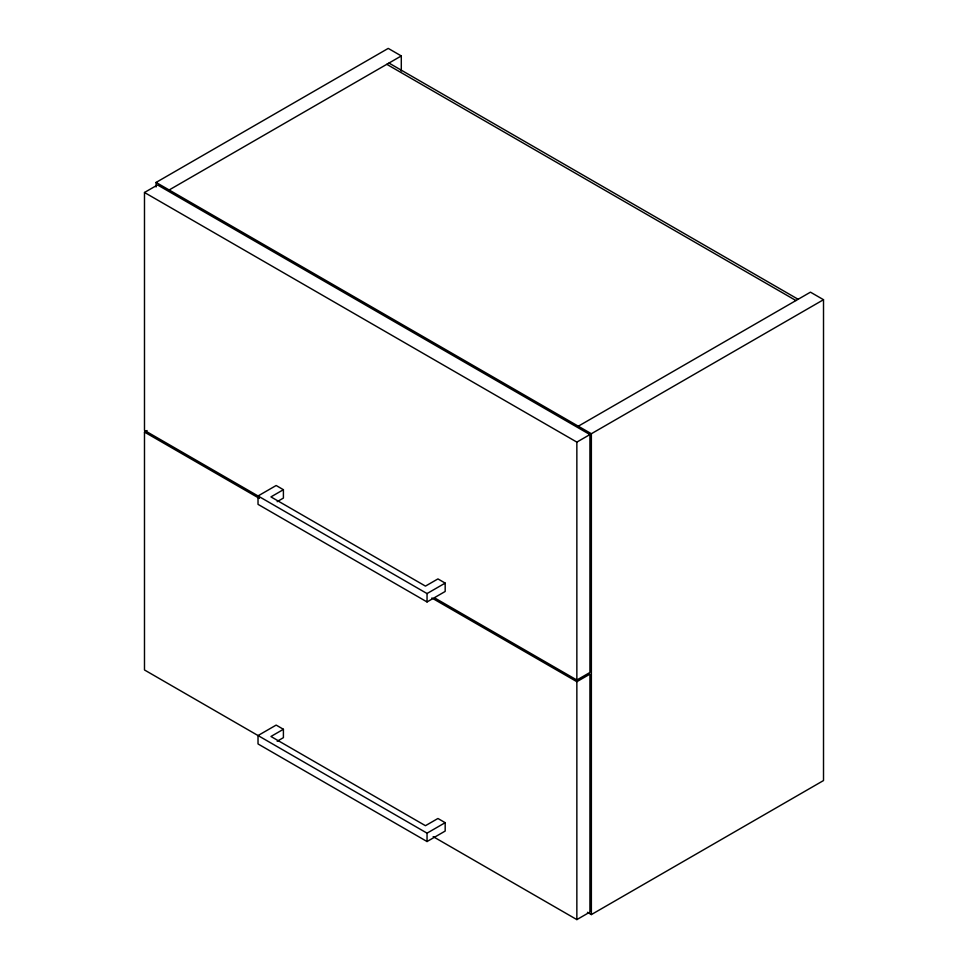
<?xml version="1.0" encoding="UTF-8"?>
<svg xmlns="http://www.w3.org/2000/svg" width="968" height="968" viewBox="0 0 968 968"><rect width="100%" height="100%" fill="white"/><g stroke="black" fill="none" stroke-linecap="round" stroke-linejoin="round"><path stroke-width="1.45" d="M156.09 186.957L156.09 182.432L388.241 48.4L401.296 55.938L401.296 71.015M277.175 501.678L283.406 498.072L283.406 489.699L270.943 496.899L425.46 586.112L437.935 578.912L445.183 583.099L445.183 591.472L427.045 601.951L427.045 593.566L144.486 430.385L144.486 192.487L157.542 184.948L589.923 434.571L589.923 672.482L576.855 680.02L434.475 597.813M169.146 189.97L401.296 55.938M277.175 741.258L283.406 737.652L283.406 729.279L270.943 736.479L425.46 825.692L437.935 818.492L445.183 822.679L445.183 831.064L427.045 841.531L427.045 833.158L144.486 669.965L144.486 432.067L147.1 430.554M578.307 426.198L810.458 292.167L823.514 299.705L823.514 780.547L591.363 914.578L587.455 912.316M144.486 192.487L576.855 442.11L589.923 434.571M156.09 182.432L591.363 433.737L823.514 299.705M427.045 593.566L445.183 583.099M431.861 597.982L576.855 681.69L589.923 674.151L589.923 912.062L576.855 919.6L433.168 836.642M427.045 833.158L445.183 822.679M388.967 63.065L798.128 299.281M386.789 64.311L795.95 300.54M283.406 489.699L276.158 485.512L258.02 495.979L258.02 504.352L427.045 601.951M144.486 432.067L259.436 498.435M283.406 729.279L276.158 725.092L258.02 735.559L258.02 743.944L427.045 841.531M591.363 433.737L591.363 914.578M576.855 442.11L576.855 680.02M576.855 681.69L576.855 919.6"/></g></svg>
